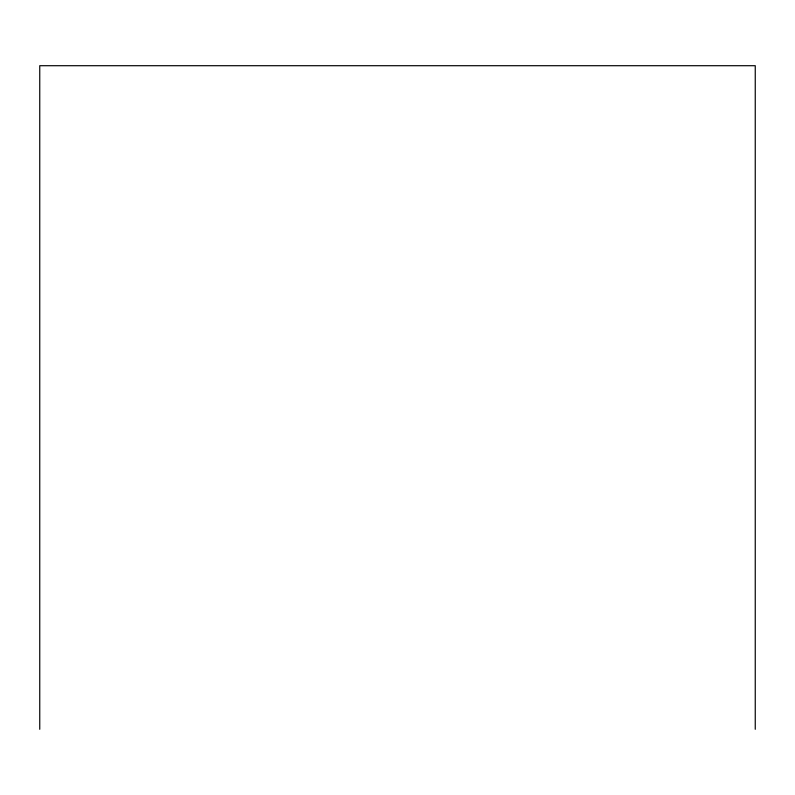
<?xml version="1.0" encoding="UTF-8"?>
<svg xmlns="http://www.w3.org/2000/svg" width="795" height="795" viewBox="0 0 795 795"><rect width="100%" height="100%" fill="white"/><g stroke="black" fill="none" stroke-linecap="round" stroke-linejoin="round"><path stroke-width="1.19" d="M755.25 729.293L755.25 65.707L39.75 65.707L39.75 729.293"/></g></svg>
